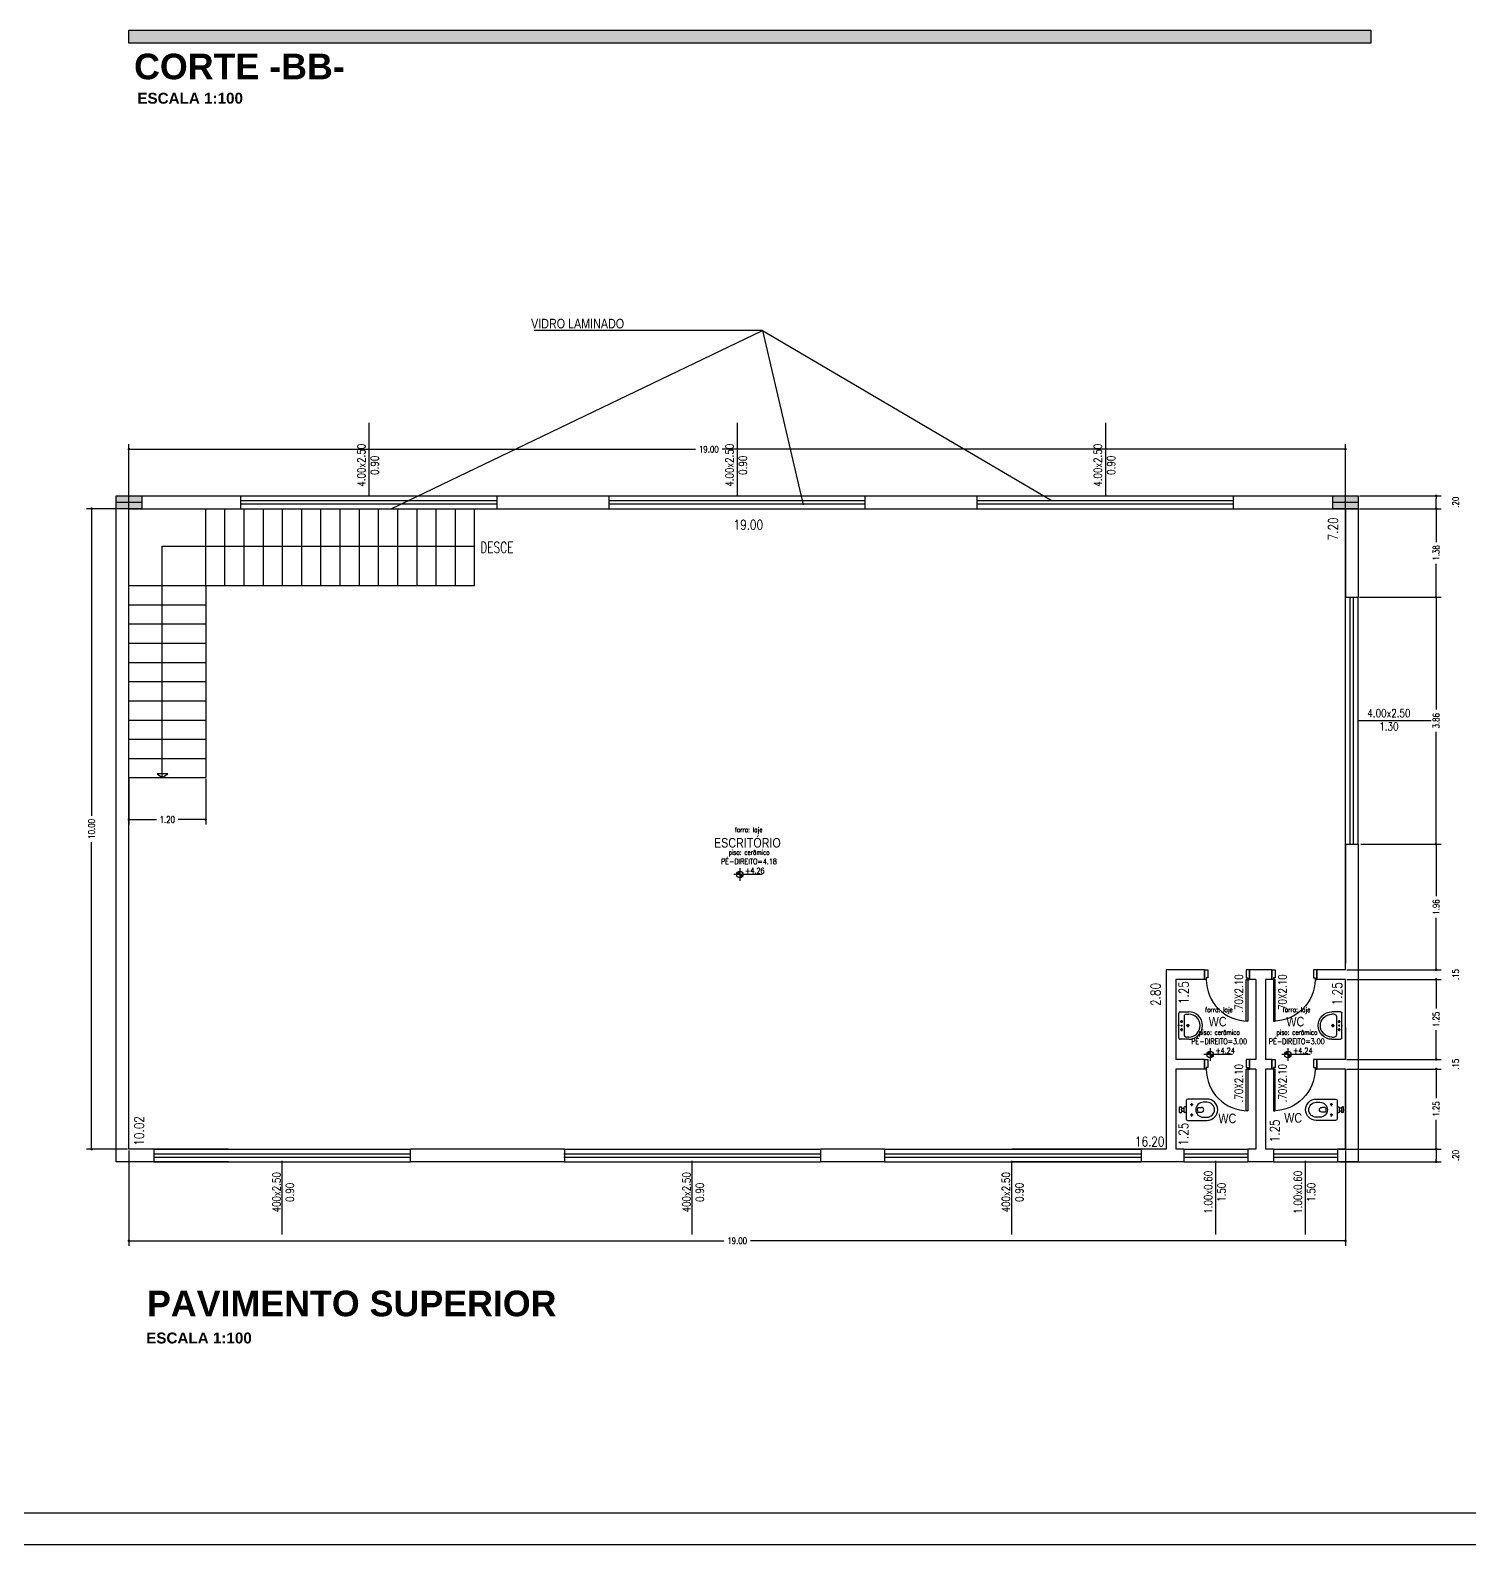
# Model space of a CAD drawing. Extents: x -4780 to 4154, y -1673 to 3208.
# Drawn here: x 663.75 to 686.23, y -482.69 to -459.04 of the extents above; entities that cross this region are included whole.
import ezdxf
from ezdxf.enums import TextEntityAlignment as Align

# ---------------------------------------------------------------- set-up
doc = ezdxf.new("R2010")
doc.units = 0
doc.header["$MEASUREMENT"] = 0
doc.header["$PDMODE"] = 34
for name, color, linetype in [('BIBLIOT', 1, 'Continuous'), ('COTAS', 5, 'Continuous'), ('FUND-ESTACA20T', 30, 'Continuous'), ('MG', 5, 'Continuous'), ('PENA01', 1, 'Continuous'), ('PENA02', 2, 'Continuous'), ('PENA025', 8, 'Continuous'), ('pena06', 4, 'Continuous'), ('PF', 9, 'Continuous'), ('VERMELHA', 10, 'Continuous')]:
    doc.layers.add(name, color=color, linetype=linetype)
doc.layers.add('TEXTO', color=5, linetype='Continuous', lineweight=9)
doc.styles.add('ARIAL', font='txt', dxfattribs={"height": 0.35277})
doc.styles.add('PADRAO_TXT', font='romans.shx')
doc.styles.add('ROMANS', font='romand.shx', dxfattribs={"width": 0.8})
doc.styles.add('SANSSERIFBOLD', font='sasb____.pfb', dxfattribs={"width": 0.8})
doc.styles.add('STYLE1', font='romand.shx', dxfattribs={"width": 0.8})
doc.dimstyles.new('CORTE100', dxfattribs={"dimtxt": 0.1, "dimasz": 0.04, "dimexe": 0.08, "dimexo": 0.02, "dimgap": 0.05, "dimtad": 0, "dimzin": 4, "dimdsep": 46, "dimtxsty": 'ROMANS', "dimblk1": 'DOT', "dimblk2": 'DOT', "dimsah": 1, "dimcen": 0.09, "dimclrd": 30, "dimclre": 30, "dimclrt": 5, "dimadec": 0, "dimazin": 0, "dimtfac": 1, "dimtofl": 0, "dimtmove": 2, "dimatfit": 3, "dimldrblk": 'DOT', "dimfxl": 1, "dimtolj": 1, "dimtzin": 0, "dimarcsym": 0})
doc.dimstyles.new('INTERNA', dxfattribs={"dimscale": 0, "dimtxt": 0.15, "dimasz": 0.1, "dimexe": 0.1, "dimexo": 0.16, "dimgap": 0.09, "dimtad": 1, "dimzin": 4, "dimdsep": 46, "dimtxsty": 'ROMANS', "dimblk1": 'OBLIQUE', "dimblk2": 'OBLIQUE', "dimsah": 1, "dimcen": 0.09, "dimse1": 1, "dimse2": 1, "dimsd1": 1, "dimsd2": 1, "dimclrd": 4, "dimclre": 4, "dimadec": 0, "dimazin": 0, "dimtfac": 0.666667, "dimtofl": 0, "dimtmove": 2, "dimatfit": 3, "dimldrblk": 'OBLIQUE', "dimfxl": 1, "dimtolj": 1, "dimtzin": 0, "dimarcsym": 0})

# ---------------------------------------------------------------- blocks, each defined once
blk = doc.blocks.new('DOT')
at = {"layer": 'PENA01', "color": 0, "linetype": 'ByBlock'}
blk.add_line((-0.5, 0), (-1, 0), dxfattribs=at)
at = {"layer": 'PENA01', "color": 0, "linetype": 'ByBlock', "const_width": 0.5}
blk.add_lwpolyline([(-0.25, 0, 1), (0.25, 0, 1)], format="xyb", close=True, dxfattribs=at)
blk = doc.blocks.new('*D6')
at = {"color": 30, "linetype": 'Continuous', "lineweight": -2, "transparency": 16777216}
for p, q in [((665.29, -476.531), (665.29, -478.023)), ((684.29, -476.531), (684.29, -478.023)), ((665.33, -477.943), (674.583, -477.943)), ((684.25, -477.943), (674.996, -477.943))]:
    blk.add_line(p, q, dxfattribs=at)
at = {"layer": 'DEFPOINTS', "color": 0, "linetype": 'Continuous', "transparency": 16777216}
for p in [(665.29, -476.511), (684.29, -476.511), (684.29, -477.943)]:
    blk.add_point(p, dxfattribs=at)
at = {"color": 30, "linetype": 'Continuous', "lineweight": -2, "transparency": 16777216, "xscale": 0.04, "yscale": 0.04, "zscale": 0.04, "rotation": 180}
blk.add_blockref('DOT', (665.29, -477.943), dxfattribs=at)
at = {"color": 30, "linetype": 'Continuous', "lineweight": -2, "transparency": 16777216, "xscale": 0.04, "yscale": 0.04, "zscale": 0.04}
blk.add_blockref('DOT', (684.29, -477.943), dxfattribs=at)
at = {"color": 5, "linetype": 'Continuous', "transparency": 16777216, "insert": (674.79, -477.943), "char_height": 0.1, "attachment_point": 5, "style": 'ROMANS'}
blk.add_mtext('\\A1;19.00', dxfattribs=at)
blk = doc.blocks.new('*D7')
at = {"color": 30, "linetype": 'Continuous', "lineweight": -2, "transparency": 16777216}
for p, q in [((665.27, -466.511), (664.627, -466.511)), ((664.707, -466.551), (664.707, -471.305)), ((664.707, -476.471), (664.707, -471.718)), ((665.27, -476.511), (664.627, -476.511))]:
    blk.add_line(p, q, dxfattribs=at)
at = {"layer": 'DEFPOINTS', "color": 0, "linetype": 'Continuous', "transparency": 16777216}
for p in [(665.29, -466.511), (664.707, -476.511), (665.29, -476.511)]:
    blk.add_point(p, dxfattribs=at)
at = {"color": 30, "linetype": 'Continuous', "lineweight": -2, "transparency": 16777216, "xscale": 0.04, "yscale": 0.04, "zscale": 0.04}
for p, rotation in [((664.707, -466.511), 90), ((664.707, -476.511), 270)]:
    blk.add_blockref('DOT', p, dxfattribs=dict(at, rotation=rotation))
at = {"color": 5, "linetype": 'Continuous', "transparency": 16777216, "insert": (664.707, -471.511), "char_height": 0.1, "attachment_point": 5, "rotation": 90, "style": 'ROMANS'}
blk.add_mtext('\\A1;10.00', dxfattribs=at)
blk = doc.blocks.new('BACIA-5')
for p, q in [((-0.167, 0.438), (-0.167, 0.137)), ((-0.117, 0.438), (-0.117, 0.38)), ((-0.036, 0.292), (-0.036, 0.352)), ((0.036, 0.292), (0.036, 0.352)), ((0.117, 0.38), (0.117, 0.438)), ((0.166, 0.137), (0.166, 0.438)), ((-0.14, 0.11), (0.139, 0.11)), ((-0.058, 0.2), (-0.104, 0.2)), ((-0.081, 0.177), (-0.081, 0.223)), ((-0.045, 0.11), (-0.045, 0.092)), ((-0.045, 0.011), (-0.045, 0.029)), ((0.045, 0.011), (-0.045, 0.011)), ((-0.032, 0.078), (0.032, 0.078)), ((-0.032, 0.042), (0.032, 0.042)), ((-0.023, 0.042), (-0.023, 0.078)), ((0, 0.02), (0, 0)), ((0.022, 0.042), (0.022, 0.078)), ((0.045, 0.11), (0.045, 0.092)), ((0.045, 0.011), (0.045, 0.029)), ((0.104, 0.2), (0.058, 0.2)), ((0.081, 0.177), (0.081, 0.223))]:
    blk.add_line(p, q)
for centre in [(-0.081, 0.2), (0.081, 0.2)]:
    blk.add_circle(centre, 0.009)
for centre, radius, start, end in [((0, 0.438), 0.167, 0, 180), ((0, 0.438), 0.117, 0, 180), ((0, 0.38), 0.117, 180, 0), ((0, 0.352), 0.036, 0, 180), ((0, 0.388), 0.102, 249.3708, 290.6292), ((-0.14, 0.137), 0.027, 180, 270), ((-0.032, 0.092), 0.0135, 180, 270), ((-0.032, 0.029), 0.0135, 90, 180), ((0.032, 0.092), 0.0135, 270, 0), ((0.032, 0.029), 0.0135, 0, 90), ((0.139, 0.137), 0.027, 270, 0)]:
    blk.add_arc(centre, radius, start, end)
blk = doc.blocks.new('Lavatpeq')
for p, q in [((-0.193, 0), (0.193, 0)), ((0, -0.012), (0, 0.012)), ((-0.214, -0.156), (-0.214, -0.021)), ((-0.178, -0.156), (-0.178, -0.119)), ((0.143, -0.084), (-0.143, -0.084)), ((-0.041, -0.042), (-0.085, -0.042)), ((-0.063, -0.064), (-0.063, -0.02)), ((0.025, -0.14), (-0.025, -0.14)), ((0.012, -0.042), (-0.012, -0.042)), ((0, -0.054), (0, -0.03)), ((0, -0.165), (0, -0.114)), ((0.085, -0.042), (0.041, -0.042)), ((0.063, -0.064), (0.063, -0.02)), ((0.178, -0.119), (0.178, -0.156)), ((0.214, -0.021), (0.214, -0.156))]:
    blk.add_line(p, q)
for centre, radius in [((-0.063, -0.042), 0.0123), ((0, -0.14), 0.0158), ((0, -0.042), 0.007), ((0, -0.14), 0.00525), ((0.063, -0.042), 0.0123)]:
    blk.add_circle(centre, radius)
for centre, radius, start, end in [((-0.193, -0.021), 0.021, 90, 180), ((0, -0.156), 0.214, 180, 0), ((-0.143, -0.119), 0.035, 90, 180), ((0, -0.156), 0.178, 180, 0), ((0.143, -0.119), 0.035, 0, 90), ((0.193, -0.021), 0.021, 0, 90)]:
    blk.add_arc(centre, radius, start, end)
blk = doc.blocks.new('*D12')
at = {"layer": 'DEFPOINTS', "color": 0, "transparency": 16777216}
for p in [(665.29, -470.711), (666.49, -470.711), (666.49, -471.365)]:
    blk.add_point(p, dxfattribs=at)
at = {"layer": 'PENA02', "color": 30, "lineweight": -2, "transparency": 16777216}
for p, q in [((665.29, -470.731), (665.29, -471.445)), ((666.49, -470.731), (666.49, -471.445)), ((665.33, -471.365), (665.721, -471.365)), ((666.45, -471.365), (666.058, -471.365))]:
    blk.add_line(p, q, dxfattribs=at)
at = {"layer": 'PENA02', "color": 30, "lineweight": -2, "transparency": 16777216, "xscale": 0.04, "yscale": 0.04, "zscale": 0.04, "rotation": 180}
blk.add_blockref('DOT', (665.29, -471.365), dxfattribs=at)
at = {"layer": 'PENA02', "color": 30, "lineweight": -2, "transparency": 16777216, "xscale": 0.04, "yscale": 0.04, "zscale": 0.04}
blk.add_blockref('DOT', (666.49, -471.365), dxfattribs=at)
at = {"layer": 'PENA02', "color": 5, "transparency": 16777216, "insert": (665.89, -471.365), "char_height": 0.1, "attachment_point": 5, "style": 'ROMANS'}
blk.add_mtext('\\A1;1.20', dxfattribs=at)
blk = doc.blocks.new('P6015')
for points in [[(0.025, 0.153), (0.025, 0.803), (0.05, 0.803), (0.05, 0.153)], [(0.05, 0.003), (0.05, 0.128), (0.025, 0.128), (0.025, 0.153), (0, 0.153), (0, 0.003)], [(0.65, 0.003), (0.65, 0.128), (0.675, 0.128), (0.675, 0.153), (0.7, 0.153), (0.7, 0.003)]]:
    blk.add_lwpolyline(points, close=True)
blk.add_arc((0.025, 0.153), 0.65, 0, 90)
blk = doc.blocks.new('*D13')
at = {"color": 30, "linetype": 'Continuous', "lineweight": -2, "transparency": 16777216}
for p, q in [((665.29, -466.491), (665.29, -465.503)), ((665.33, -465.583), (674.141, -465.583)), ((684.25, -465.583), (674.553, -465.583)), ((684.29, -466.491), (684.29, -465.503))]:
    blk.add_line(p, q, dxfattribs=at)
at = {"layer": 'DEFPOINTS', "color": 0, "linetype": 'Continuous', "transparency": 16777216}
for p in [(684.29, -465.583), (665.29, -466.511), (684.29, -466.511)]:
    blk.add_point(p, dxfattribs=at)
at = {"color": 30, "linetype": 'Continuous', "lineweight": -2, "transparency": 16777216, "xscale": 0.04, "yscale": 0.04, "zscale": 0.04, "rotation": 180}
blk.add_blockref('DOT', (665.29, -465.583), dxfattribs=at)
at = {"color": 30, "linetype": 'Continuous', "lineweight": -2, "transparency": 16777216, "xscale": 0.04, "yscale": 0.04, "zscale": 0.04}
blk.add_blockref('DOT', (684.29, -465.583), dxfattribs=at)
at = {"color": 5, "linetype": 'Continuous', "transparency": 16777216, "insert": (674.347, -465.583), "char_height": 0.1, "attachment_point": 5, "style": 'ROMANS'}
blk.add_mtext('\\A1;19.00', dxfattribs=at)
blk = doc.blocks.new('*D85')
at = {"layer": 'DEFPOINTS', "color": 0, "linetype": 'Continuous', "transparency": 16777216}
for p in [(681.49, -476.394), (665.29, -476.511), (681.49, -476.511)]:
    blk.add_point(p, dxfattribs=at)
at = {"layer": 'COTAS', "color": 0, "linetype": 'Continuous', "transparency": 16777216, "insert": (681.232, -476.394), "char_height": 0.15, "attachment_point": 5, "style": 'ROMANS'}
blk.add_mtext('\\A1;16.20', dxfattribs=at)
blk = doc.blocks.new('_OBLIQUE')
at = {"color": 0, "linetype": 'ByBlock'}
blk.add_line((-0.5, -0.5), (0.5, 0.5), dxfattribs=at)
blk = doc.blocks.new('*D86')
at = {"layer": 'DEFPOINTS', "color": 0, "linetype": 'Continuous', "transparency": 16777216}
for p in [(681.49, -473.711), (681.325, -476.511), (681.49, -476.511)]:
    blk.add_point(p, dxfattribs=at)
at = {"layer": 'COTAS', "color": 0, "linetype": 'Continuous', "transparency": 16777216, "insert": (681.325, -474.096), "char_height": 0.15, "attachment_point": 5, "rotation": 90, "style": 'ROMANS'}
blk.add_mtext('\\A1;2.80', dxfattribs=at)
blk = doc.blocks.new('*D87')
at = {"layer": 'DEFPOINTS', "color": 0, "linetype": 'Continuous', "transparency": 16777216}
for p in [(681.64, -473.861), (681.64, -475.111), (681.763, -475.111)]:
    blk.add_point(p, dxfattribs=at)
at = {"layer": 'COTAS', "color": 0, "linetype": 'Continuous', "transparency": 16777216, "insert": (681.763, -474.068), "char_height": 0.15, "attachment_point": 5, "rotation": 90, "style": 'ROMANS'}
blk.add_mtext('\\A1;1.25', dxfattribs=at)
blk = doc.blocks.new('*D88')
at = {"layer": 'DEFPOINTS', "color": 0, "linetype": 'Continuous', "transparency": 16777216}
for p in [(684.29, -473.861), (684.161, -475.111), (684.29, -475.111)]:
    blk.add_point(p, dxfattribs=at)
at = {"layer": 'COTAS', "color": 0, "linetype": 'Continuous', "transparency": 16777216, "insert": (684.161, -474.086), "char_height": 0.15, "attachment_point": 5, "rotation": 90, "style": 'ROMANS'}
blk.add_mtext('\\A1;1.25', dxfattribs=at)
blk = doc.blocks.new('*D89')
at = {"layer": 'DEFPOINTS', "color": 0, "linetype": 'Continuous', "transparency": 16777216}
for p in [(681.64, -475.261), (681.64, -476.511), (681.76, -476.511)]:
    blk.add_point(p, dxfattribs=at)
at = {"layer": 'COTAS', "color": 0, "linetype": 'Continuous', "transparency": 16777216, "insert": (681.76, -476.279), "char_height": 0.15, "attachment_point": 5, "rotation": 90, "style": 'ROMANS'}
blk.add_mtext('\\A1;1.25', dxfattribs=at)
blk = doc.blocks.new('*D90')
at = {"layer": 'DEFPOINTS', "color": 0, "linetype": 'Continuous', "transparency": 16777216}
for p in [(683.04, -475.261), (683.04, -476.511), (683.186, -476.511)]:
    blk.add_point(p, dxfattribs=at)
at = {"layer": 'COTAS', "color": 0, "linetype": 'Continuous', "transparency": 16777216, "insert": (683.186, -476.228), "char_height": 0.15, "attachment_point": 5, "rotation": 90, "style": 'ROMANS'}
blk.add_mtext('\\A1;1.25', dxfattribs=at)
blk = doc.blocks.new('*D91')
at = {"layer": 'DEFPOINTS', "color": 0, "linetype": 'Continuous', "transparency": 16777216}
for p in [(684.096, -466.511), (684.29, -466.511), (684.29, -473.711)]:
    blk.add_point(p, dxfattribs=at)
at = {"layer": 'COTAS', "color": 0, "linetype": 'Continuous', "transparency": 16777216, "insert": (684.096, -466.827), "char_height": 0.15, "attachment_point": 5, "rotation": 90, "style": 'ROMANS'}
blk.add_mtext('\\A1;7.20', dxfattribs=at)
blk = doc.blocks.new('*D92')
at = {"layer": 'DEFPOINTS', "color": 0, "linetype": 'Continuous', "transparency": 16777216}
for p in [(665.29, -466.511), (684.29, -466.511), (684.29, -466.761)]:
    blk.add_point(p, dxfattribs=at)
at = {"layer": 'COTAS', "color": 0, "linetype": 'Continuous', "transparency": 16777216, "insert": (674.964, -466.761), "char_height": 0.15, "attachment_point": 5, "style": 'ROMANS'}
blk.add_mtext('\\A1;19.00', dxfattribs=at)
blk = doc.blocks.new('*D93')
at = {"layer": 'DEFPOINTS', "color": 0, "linetype": 'Continuous', "transparency": 16777216}
for p in [(665.29, -466.491), (665.29, -476.511), (665.451, -476.511)]:
    blk.add_point(p, dxfattribs=at)
at = {"layer": 'COTAS', "color": 0, "linetype": 'Continuous', "transparency": 16777216, "insert": (665.451, -476.227), "char_height": 0.15, "attachment_point": 5, "rotation": 90, "style": 'ROMANS'}
blk.add_mtext('\\A1;10.02', dxfattribs=at)
blk = doc.blocks.new('*D159')
at = {"layer": 'COTAS', "color": 30, "linetype": 'Continuous', "lineweight": -2, "transparency": 16777216}
for p, q in [((684.51, -466.511), (685.785, -466.511)), ((685.705, -466.551), (685.705, -467.034)), ((685.705, -467.854), (685.705, -467.371)), ((684.51, -467.894), (685.785, -467.894))]:
    blk.add_line(p, q, dxfattribs=at)
at = {"layer": 'DEFPOINTS', "color": 0, "linetype": 'Continuous', "transparency": 16777216}
for p in [(684.49, -466.511), (684.49, -467.894), (685.705, -467.894)]:
    blk.add_point(p, dxfattribs=at)
at = {"layer": 'COTAS', "color": 30, "linetype": 'Continuous', "lineweight": -2, "transparency": 16777216, "xscale": 0.04, "yscale": 0.04, "zscale": 0.04}
for p, rotation in [((685.705, -466.511), 90), ((685.705, -467.894), 270)]:
    blk.add_blockref('DOT', p, dxfattribs=dict(at, rotation=rotation))
at = {"layer": 'COTAS', "color": 5, "linetype": 'Continuous', "transparency": 16777216, "insert": (685.705, -467.202), "char_height": 0.1, "attachment_point": 5, "rotation": 90, "style": 'ROMANS'}
blk.add_mtext('\\A1;1.38', dxfattribs=at)
blk = doc.blocks.new('*D160')
at = {"layer": 'COTAS', "color": 30, "linetype": 'Continuous', "lineweight": -2, "transparency": 16777216}
for p, q in [((684.51, -466.311), (685.785, -466.311)), ((684.51, -466.511), (685.785, -466.511)), ((685.705, -466.471), (685.705, -466.351))]:
    blk.add_line(p, q, dxfattribs=at)
at = {"layer": 'DEFPOINTS', "color": 0, "linetype": 'Continuous', "transparency": 16777216}
for p in [(684.49, -466.311), (685.705, -466.311), (684.49, -466.511)]:
    blk.add_point(p, dxfattribs=at)
at = {"layer": 'COTAS', "color": 30, "linetype": 'Continuous', "lineweight": -2, "transparency": 16777216, "xscale": 0.04, "yscale": 0.04, "zscale": 0.04}
for p, rotation in [((685.705, -466.311), 90), ((685.705, -466.511), 270)]:
    blk.add_blockref('DOT', p, dxfattribs=dict(at, rotation=rotation))
at = {"layer": 'COTAS', "color": 5, "linetype": 'Continuous', "transparency": 16777216, "insert": (686.01, -466.411), "char_height": 0.1, "attachment_point": 5, "rotation": 90, "style": 'ROMANS'}
blk.add_mtext('\\A1;.20', dxfattribs=at)
blk = doc.blocks.new('*D161')
at = {"layer": 'COTAS', "color": 30, "linetype": 'Continuous', "lineweight": -2, "transparency": 16777216}
for p, q in [((684.53, -467.894), (685.785, -467.894)), ((685.705, -467.934), (685.705, -469.649)), ((685.705, -471.712), (685.705, -469.997)), ((684.53, -471.752), (685.785, -471.752))]:
    blk.add_line(p, q, dxfattribs=at)
at = {"layer": 'DEFPOINTS', "color": 0, "linetype": 'Continuous', "transparency": 16777216}
for p in [(684.51, -467.894), (684.51, -471.752), (685.705, -471.752)]:
    blk.add_point(p, dxfattribs=at)
at = {"layer": 'COTAS', "color": 30, "linetype": 'Continuous', "lineweight": -2, "transparency": 16777216, "xscale": 0.04, "yscale": 0.04, "zscale": 0.04}
for p, rotation in [((685.705, -467.894), 90), ((685.705, -471.752), 270)]:
    blk.add_blockref('DOT', p, dxfattribs=dict(at, rotation=rotation))
at = {"layer": 'COTAS', "color": 5, "linetype": 'Continuous', "transparency": 16777216, "insert": (685.705, -469.823), "char_height": 0.1, "attachment_point": 5, "rotation": 90, "style": 'ROMANS'}
blk.add_mtext('\\A1;3.86', dxfattribs=at)
blk = doc.blocks.new('*D162')
at = {"layer": 'COTAS', "color": 30, "linetype": 'Continuous', "lineweight": -2, "transparency": 16777216}
for p, q in [((685.36, -471.752), (685.785, -471.752)), ((685.705, -471.792), (685.705, -472.564)), ((685.705, -473.671), (685.705, -472.9)), ((684.31, -473.711), (685.785, -473.711))]:
    blk.add_line(p, q, dxfattribs=at)
at = {"layer": 'DEFPOINTS', "color": 0, "linetype": 'Continuous', "transparency": 16777216}
for p in [(685.34, -471.752), (685.705, -471.752), (684.29, -473.711)]:
    blk.add_point(p, dxfattribs=at)
at = {"layer": 'COTAS', "color": 30, "linetype": 'Continuous', "lineweight": -2, "transparency": 16777216, "xscale": 0.04, "yscale": 0.04, "zscale": 0.04}
for p, rotation in [((685.705, -471.752), 90), ((685.705, -473.711), 270)]:
    blk.add_blockref('DOT', p, dxfattribs=dict(at, rotation=rotation))
at = {"layer": 'COTAS', "color": 5, "linetype": 'Continuous', "transparency": 16777216, "insert": (685.705, -472.732), "char_height": 0.1, "attachment_point": 5, "rotation": 90, "style": 'ROMANS'}
blk.add_mtext('\\A1;1.96', dxfattribs=at)
blk = doc.blocks.new('*D163')
at = {"layer": 'COTAS', "color": 30, "linetype": 'Continuous', "lineweight": -2, "transparency": 16777216}
for p, q in [((685.705, -473.671), (685.705, -473.631)), ((684.31, -473.711), (685.785, -473.711)), ((684.31, -473.861), (685.785, -473.861)), ((685.705, -473.901), (685.705, -473.941))]:
    blk.add_line(p, q, dxfattribs=at)
at = {"layer": 'DEFPOINTS', "color": 0, "linetype": 'Continuous', "transparency": 16777216}
for p in [(684.29, -473.711), (684.29, -473.861), (685.705, -473.861)]:
    blk.add_point(p, dxfattribs=at)
at = {"layer": 'COTAS', "color": 30, "linetype": 'Continuous', "lineweight": -2, "transparency": 16777216, "xscale": 0.04, "yscale": 0.04, "zscale": 0.04}
for p, rotation in [((685.705, -473.711), 270), ((685.705, -473.861), 90)]:
    blk.add_blockref('DOT', p, dxfattribs=dict(at, rotation=rotation))
at = {"layer": 'COTAS', "color": 5, "linetype": 'Continuous', "transparency": 16777216, "insert": (686.01, -473.786), "char_height": 0.1, "attachment_point": 5, "rotation": 90, "style": 'ROMANS'}
blk.add_mtext('\\A1;.15', dxfattribs=at)
blk = doc.blocks.new('*D164')
at = {"layer": 'COTAS', "color": 30, "linetype": 'Continuous', "lineweight": -2, "transparency": 16777216}
for p, q in [((684.31, -473.861), (685.785, -473.861)), ((685.705, -473.901), (685.705, -474.318)), ((685.705, -475.071), (685.705, -474.654)), ((684.31, -475.111), (685.785, -475.111))]:
    blk.add_line(p, q, dxfattribs=at)
at = {"layer": 'DEFPOINTS', "color": 0, "linetype": 'Continuous', "transparency": 16777216}
for p in [(684.29, -473.861), (684.29, -475.111), (685.705, -475.111)]:
    blk.add_point(p, dxfattribs=at)
at = {"layer": 'COTAS', "color": 30, "linetype": 'Continuous', "lineweight": -2, "transparency": 16777216, "xscale": 0.04, "yscale": 0.04, "zscale": 0.04}
for p, rotation in [((685.705, -473.861), 90), ((685.705, -475.111), 270)]:
    blk.add_blockref('DOT', p, dxfattribs=dict(at, rotation=rotation))
at = {"layer": 'COTAS', "color": 5, "linetype": 'Continuous', "transparency": 16777216, "insert": (685.705, -474.486), "char_height": 0.1, "attachment_point": 5, "rotation": 90, "style": 'ROMANS'}
blk.add_mtext('\\A1;1.25', dxfattribs=at)
blk = doc.blocks.new('*D165')
at = {"layer": 'COTAS', "color": 30, "linetype": 'Continuous', "lineweight": -2, "transparency": 16777216}
for p, q in [((685.705, -475.071), (685.705, -475.031)), ((684.31, -475.111), (685.785, -475.111)), ((684.31, -475.261), (685.785, -475.261)), ((685.705, -475.301), (685.705, -475.341))]:
    blk.add_line(p, q, dxfattribs=at)
at = {"layer": 'DEFPOINTS', "color": 0, "linetype": 'Continuous', "transparency": 16777216}
for p in [(684.29, -475.111), (684.29, -475.261), (685.705, -475.261)]:
    blk.add_point(p, dxfattribs=at)
at = {"layer": 'COTAS', "color": 30, "linetype": 'Continuous', "lineweight": -2, "transparency": 16777216, "xscale": 0.04, "yscale": 0.04, "zscale": 0.04}
for p, rotation in [((685.705, -475.111), 270), ((685.705, -475.261), 90)]:
    blk.add_blockref('DOT', p, dxfattribs=dict(at, rotation=rotation))
at = {"layer": 'COTAS', "color": 5, "linetype": 'Continuous', "transparency": 16777216, "insert": (686.01, -475.186), "char_height": 0.1, "attachment_point": 5, "rotation": 90, "style": 'ROMANS'}
blk.add_mtext('\\A1;.15', dxfattribs=at)
blk = doc.blocks.new('*D166')
at = {"layer": 'COTAS', "color": 30, "linetype": 'Continuous', "lineweight": -2, "transparency": 16777216}
for p, q in [((684.51, -475.261), (685.785, -475.261)), ((685.705, -475.301), (685.705, -475.718)), ((685.705, -476.471), (685.705, -476.054)), ((684.31, -476.511), (685.785, -476.511))]:
    blk.add_line(p, q, dxfattribs=at)
at = {"layer": 'DEFPOINTS', "color": 0, "linetype": 'Continuous', "transparency": 16777216}
for p in [(684.49, -475.261), (684.29, -476.511), (685.705, -476.511)]:
    blk.add_point(p, dxfattribs=at)
at = {"layer": 'COTAS', "color": 30, "linetype": 'Continuous', "lineweight": -2, "transparency": 16777216, "xscale": 0.04, "yscale": 0.04, "zscale": 0.04}
for p, rotation in [((685.705, -475.261), 90), ((685.705, -476.511), 270)]:
    blk.add_blockref('DOT', p, dxfattribs=dict(at, rotation=rotation))
at = {"layer": 'COTAS', "color": 5, "linetype": 'Continuous', "transparency": 16777216, "insert": (685.705, -475.886), "char_height": 0.1, "attachment_point": 5, "rotation": 90, "style": 'ROMANS'}
blk.add_mtext('\\A1;1.25', dxfattribs=at)
blk = doc.blocks.new('*D167')
at = {"layer": 'COTAS', "color": 30, "linetype": 'Continuous', "lineweight": -2, "transparency": 16777216}
for p, q in [((684.185, -476.511), (685.785, -476.511)), ((684.185, -476.711), (685.785, -476.711)), ((685.705, -476.551), (685.705, -476.671))]:
    blk.add_line(p, q, dxfattribs=at)
at = {"layer": 'DEFPOINTS', "color": 0, "linetype": 'Continuous', "transparency": 16777216}
for p in [(684.165, -476.511), (684.165, -476.711), (685.705, -476.711)]:
    blk.add_point(p, dxfattribs=at)
at = {"layer": 'COTAS', "color": 30, "linetype": 'Continuous', "lineweight": -2, "transparency": 16777216, "xscale": 0.04, "yscale": 0.04, "zscale": 0.04}
for p, rotation in [((685.705, -476.511), 90), ((685.705, -476.711), 270)]:
    blk.add_blockref('DOT', p, dxfattribs=dict(at, rotation=rotation))
at = {"layer": 'COTAS', "color": 5, "linetype": 'Continuous', "transparency": 16777216, "insert": (686.01, -476.611), "char_height": 0.1, "attachment_point": 5, "rotation": 90, "style": 'ROMANS'}
blk.add_mtext('\\A1;.20', dxfattribs=at)

msp = doc.modelspace()

# ---------------------------------------------------------------- hatches: boundary and pattern name
at = {"layer": 'COTAS', "linetype": 'Continuous'}
msp.add_hatch(color=256, dxfattribs=at).paths.add_polyline_path([(684.687, -459.041), (665.287, -459.041), (665.287, -459.241), (684.687, -459.241)])
at = {"layer": 'FUND-ESTACA20T', "linetype": 'Continuous'}
h = msp.add_hatch(color=256, dxfattribs=at)
h.paths.add_polyline_path([(665.49, -466.311), (665.29, -466.311), (665.29, -466.411), (665.49, -466.411)])
h.paths.add_polyline_path([(665.49, -466.411), (665.29, -466.411), (665.29, -466.511), (665.49, -466.511)])
h.paths.add_polyline_path([(665.29, -466.411), (665.09, -466.411), (665.09, -466.511), (665.29, -466.511)])
h.paths.add_polyline_path([(665.29, -466.311), (665.09, -466.311), (665.09, -466.411), (665.29, -466.411)])
h = msp.add_hatch(color=256, dxfattribs=at)
h.paths.add_polyline_path([(684.29, -466.311), (684.29, -466.411), (684.49, -466.411), (684.49, -466.311)])
h.paths.add_polyline_path([(684.29, -466.411), (684.29, -466.511), (684.49, -466.511), (684.49, -466.411)])
h.paths.add_polyline_path([(684.09, -466.411), (684.09, -466.511), (684.29, -466.511), (684.29, -466.411)])
h.paths.add_polyline_path([(684.09, -466.311), (684.09, -466.411), (684.29, -466.411), (684.29, -466.311)])
at = {"layer": 'PENA01'}
h = msp.add_hatch(color=256, dxfattribs=at)
h.paths.add_polyline_path([(674.781, -472.224), (674.831, -472.224), (674.833, -472.222), (674.833, -472.173, 0.414214)])
h.paths.add_polyline_path([(674.833, -472.224), (674.833, -472.275, 0.414214), (674.884, -472.224)])
h = msp.add_hatch(color=256, dxfattribs=at)
h.paths.add_polyline_path([(682.125, -475.034), (682.175, -475.034), (682.176, -475.032), (682.176, -474.983, 0.414214)])
h.paths.add_polyline_path([(682.176, -475.034), (682.176, -475.085, 0.414214), (682.228, -475.034)])
h = msp.add_hatch(color=256, dxfattribs=at)
h.paths.add_polyline_path([(683.338, -475.034), (683.388, -475.034), (683.389, -475.032), (683.389, -474.983, 0.414214)])
h.paths.add_polyline_path([(683.389, -475.034), (683.389, -475.085, 0.414214), (683.44, -475.034)])
at = {"layer": 'VERMELHA'}
for points in [[(669.028, -466.311, 1), (669.051, -466.311, 1)], [(674.778, -466.311, 1), (674.801, -466.311, 1)], [(680.528, -466.311, 1), (680.551, -466.311, 1)], [(684.489, -469.812, 1), (684.489, -469.834, 1)], [(667.697, -476.707, 1), (667.675, -476.707, 1)], [(674.099, -476.707, 1), (674.077, -476.707, 1)], [(679.088, -476.707, 1), (679.066, -476.707, 1)], [(682.253, -476.707, -1), (682.276, -476.707, -1)], [(683.653, -476.707, -1), (683.676, -476.707, -1)]]:
    msp.add_hatch(color=256, dxfattribs=at).paths.add_polyline_path(points)

# ---------------------------------------------------------------- linework, layer by layer
at = {"layer": 'COTAS', "linetype": 'Continuous'}
for p, q in [((665.287, -459.041), (684.687, -459.041)), ((665.287, -459.241), (665.287, -459.041)), ((684.687, -459.241), (665.287, -459.241)), ((684.687, -459.041), (684.687, -459.241)), ((669.387, -466.511), (675.186, -463.728)), ((675.186, -463.728), (671.618, -463.728)), ((675.186, -463.728), (675.82, -466.449)), ((675.186, -463.728), (679.693, -466.378))]:
    msp.add_line(p, q, dxfattribs=at)
at = {"layer": 'FUND-ESTACA20T', "linetype": 'Continuous'}
for p, q in [((665.09, -466.311), (665.49, -466.311)), ((665.09, -466.511), (665.09, -466.311)), ((665.29, -466.511), (665.29, -466.311)), ((665.49, -466.311), (665.49, -466.511)), ((684.09, -466.311), (684.49, -466.311)), ((684.09, -466.511), (684.09, -466.311)), ((684.29, -466.511), (684.29, -466.311)), ((684.49, -466.311), (684.49, -466.511)), ((665.09, -466.411), (665.49, -466.411)), ((665.49, -466.511), (665.09, -466.511)), ((684.09, -466.411), (684.49, -466.411)), ((684.49, -466.511), (684.09, -466.511))]:
    msp.add_line(p, q, dxfattribs=at)
at = {"layer": 'MG'}
msp.add_line((718.382, -482.689), (630.696, -482.689), dxfattribs=at)
at = {"layer": 'PENA01'}
for p, q in [((669.04, -465.173), (669.04, -466.323)), ((674.79, -465.173), (674.79, -466.323)), ((680.54, -465.173), (680.54, -466.323)), ((667.04, -466.311), (671.04, -466.311)), ((672.79, -466.311), (676.79, -466.311)), ((678.54, -466.311), (682.54, -466.311)), ((667.04, -466.511), (671.04, -466.511)), ((672.79, -466.511), (676.79, -466.511)), ((678.54, -466.511), (682.54, -466.511)), ((684.29, -471.752), (684.29, -467.894)), ((684.49, -471.752), (684.49, -467.894)), ((685.628, -469.823), (684.478, -469.823)), ((675.18, -472.224), (674.736, -472.224)), ((674.831, -472.224), (674.833, -472.222)), ((674.833, -472.126), (674.833, -472.321)), ((682.523, -475.034), (682.08, -475.034)), ((682.175, -475.034), (682.176, -475.032)), ((682.176, -474.936), (682.176, -475.131)), ((683.736, -475.034), (683.293, -475.034)), ((683.388, -475.034), (683.389, -475.032)), ((683.389, -474.936), (683.389, -475.131)), ((665.682, -476.511), (669.69, -476.511)), ((665.682, -476.711), (669.69, -476.711)), ((667.686, -477.846), (667.686, -476.696)), ((672.085, -476.511), (676.092, -476.511)), ((672.085, -476.711), (676.092, -476.711)), ((674.088, -477.846), (674.088, -476.696)), ((677.092, -476.511), (681.099, -476.511)), ((677.092, -476.711), (681.099, -476.711)), ((679.077, -477.846), (679.077, -476.696)), ((681.765, -476.511), (682.765, -476.511)), ((681.765, -476.711), (682.765, -476.711)), ((682.265, -477.846), (682.265, -476.696)), ((683.165, -476.511), (684.165, -476.511)), ((683.165, -476.711), (684.165, -476.711)), ((683.665, -477.846), (683.665, -476.696))]:
    msp.add_line(p, q, dxfattribs=at)
for centre in [(674.833, -472.224), (682.176, -475.034), (683.389, -475.034)]:
    msp.add_circle(centre, 0.0511, dxfattribs=at)
at = {"layer": 'PENA02'}
for p, q in [((666.49, -467.711), (666.49, -466.511)), ((666.79, -467.711), (666.79, -466.511)), ((667.04, -466.385), (671.04, -466.385)), ((667.04, -466.435), (671.04, -466.435)), ((667.09, -467.711), (667.09, -466.511)), ((667.09, -467.711), (667.09, -466.511)), ((667.39, -467.711), (667.39, -466.511)), ((667.69, -467.711), (667.69, -466.511)), ((667.69, -467.711), (667.69, -466.511)), ((667.99, -467.711), (667.99, -466.511)), ((668.29, -467.711), (668.29, -466.511)), ((668.59, -467.711), (668.59, -466.511)), ((668.89, -467.711), (668.89, -466.511)), ((669.19, -467.711), (669.19, -466.511)), ((669.49, -467.711), (669.49, -466.511)), ((669.79, -467.711), (669.79, -466.511)), ((670.09, -467.711), (670.09, -466.511)), ((670.39, -467.711), (670.39, -466.511)), ((670.69, -467.711), (670.69, -466.511)), ((672.79, -466.385), (676.79, -466.385)), ((672.79, -466.435), (676.79, -466.435)), ((678.54, -466.385), (682.54, -466.385)), ((678.54, -466.435), (682.54, -466.435)), ((665.81, -470.711), (665.81, -467.099)), ((665.81, -467.099), (670.69, -467.099)), ((665.29, -467.711), (666.49, -467.711)), ((666.49, -467.711), (670.69, -467.711)), ((666.49, -467.711), (666.49, -470.711)), ((684.363, -471.752), (684.363, -467.894)), ((684.413, -471.752), (684.413, -467.894)), ((665.29, -468.011), (666.49, -468.011)), ((665.29, -468.311), (666.49, -468.311)), ((665.29, -468.611), (666.49, -468.611)), ((665.29, -468.911), (666.49, -468.911)), ((665.29, -469.211), (666.49, -469.211)), ((665.29, -469.511), (666.49, -469.511)), ((665.29, -469.811), (666.49, -469.811)), ((665.29, -470.111), (666.49, -470.111)), ((665.29, -470.411), (666.49, -470.411)), ((665.29, -470.711), (666.49, -470.711)), ((665.896, -470.65), (665.732, -470.65)), ((665.732, -470.65), (665.81, -470.711)), ((665.81, -470.711), (665.896, -470.65)), ((665.682, -476.585), (669.69, -476.585)), ((665.682, -476.635), (669.69, -476.635)), ((672.085, -476.585), (676.092, -476.585)), ((672.085, -476.635), (676.092, -476.635)), ((677.092, -476.585), (681.099, -476.585)), ((677.092, -476.635), (681.099, -476.635)), ((681.765, -476.585), (682.765, -476.585)), ((681.765, -476.635), (682.765, -476.635)), ((683.165, -476.585), (684.165, -476.585)), ((683.165, -476.635), (684.165, -476.635))]:
    msp.add_line(p, q, dxfattribs=at)
at = {"layer": 'pena06'}
for p, q in [((665.09, -466.311), (667.349, -466.311)), ((665.09, -476.711), (665.09, -466.311)), ((667.04, -466.511), (667.04, -466.311)), ((671.04, -466.311), (672.79, -466.311)), ((671.04, -466.511), (671.04, -466.311)), ((672.79, -466.511), (672.79, -466.311)), ((676.79, -466.311), (678.54, -466.311)), ((676.79, -466.511), (676.79, -466.311)), ((678.54, -466.511), (678.54, -466.311)), ((682.54, -466.511), (682.54, -466.311)), ((682.54, -466.311), (684.49, -466.311)), ((684.49, -466.311), (684.49, -467.894)), ((665.29, -466.511), (667.349, -466.511)), ((665.29, -471.975), (665.29, -466.511)), ((671.04, -466.511), (672.79, -466.511)), ((676.79, -466.511), (678.54, -466.511)), ((682.54, -466.511), (684.49, -466.511)), ((684.29, -466.511), (684.29, -467.894)), ((684.29, -473.361), (684.29, -466.511)), ((684.29, -467.894), (684.49, -467.894)), ((684.29, -471.752), (684.49, -471.752)), ((684.29, -471.752), (684.29, -473.361)), ((684.49, -471.752), (684.49, -474.611)), ((665.29, -476.511), (665.29, -471.975)), ((684.29, -473.361), (684.29, -473.611)), ((684.29, -473.711), (684.29, -473.361)), ((681.49, -473.711), (681.49, -476.511)), ((682.09, -473.711), (681.49, -473.711)), ((681.64, -473.861), (681.64, -475.111)), ((682.09, -473.861), (681.64, -473.861)), ((682.09, -473.711), (682.09, -473.861)), ((682.79, -473.711), (682.79, -473.861)), ((683.14, -473.711), (682.79, -473.711)), ((682.89, -473.861), (682.79, -473.861)), ((682.89, -473.861), (682.89, -475.111)), ((683.04, -473.861), (683.04, -475.111)), ((683.14, -473.861), (683.04, -473.861)), ((683.14, -473.711), (683.14, -473.861)), ((684.29, -473.711), (683.84, -473.711)), ((683.84, -473.711), (683.84, -473.861)), ((684.29, -473.861), (683.84, -473.861)), ((684.29, -475.111), (684.29, -473.861)), ((684.29, -474.611), (684.29, -475.011)), ((684.49, -474.611), (684.49, -475.261)), ((684.49, -474.611), (684.49, -476.261)), ((684.29, -475.011), (684.29, -475.111)), ((684.29, -475.011), (684.29, -475.111)), ((682.09, -475.111), (681.64, -475.111)), ((681.64, -475.261), (681.64, -476.511)), ((682.09, -475.261), (681.64, -475.261)), ((682.09, -475.111), (682.09, -475.261)), ((682.89, -475.111), (682.79, -475.111)), ((682.79, -475.111), (682.79, -475.261)), ((682.89, -475.261), (682.79, -475.261)), ((682.89, -475.261), (682.89, -476.511)), ((683.14, -475.111), (683.04, -475.111)), ((683.04, -475.261), (683.04, -476.511)), ((683.14, -475.261), (683.04, -475.261)), ((683.14, -475.111), (683.14, -475.261)), ((684.29, -475.111), (683.84, -475.111)), ((683.84, -475.111), (683.84, -475.261)), ((684.29, -475.261), (683.84, -475.261)), ((684.29, -476.511), (684.29, -475.261)), ((684.29, -475.261), (684.29, -476.511)), ((684.29, -476.261), (684.29, -476.511)), ((684.49, -476.261), (684.49, -476.711)), ((684.49, -476.261), (684.49, -476.711)), ((666.846, -476.711), (665.09, -476.711)), ((666.846, -476.511), (665.29, -476.511)), ((665.682, -476.511), (665.682, -476.711)), ((670.19, -476.511), (669.69, -476.511)), ((669.69, -476.711), (669.69, -476.511)), ((670.19, -476.711), (669.69, -476.711)), ((672.092, -476.511), (670.19, -476.511)), ((672.092, -476.711), (670.19, -476.711)), ((672.092, -476.511), (672.092, -476.711)), ((677.092, -476.511), (676.092, -476.511)), ((676.092, -476.511), (676.092, -476.711)), ((677.092, -476.711), (676.092, -476.711)), ((677.092, -476.511), (677.092, -476.711)), ((679.94, -476.511), (679.077, -476.511)), ((681.765, -476.711), (679.077, -476.711)), ((681.49, -476.511), (679.94, -476.511)), ((681.099, -476.511), (681.099, -476.711)), ((681.765, -476.511), (681.64, -476.511)), ((681.765, -476.511), (681.64, -476.511)), ((681.765, -476.511), (681.765, -476.711)), ((682.89, -476.511), (682.765, -476.511)), ((682.765, -476.511), (682.765, -476.711)), ((682.89, -476.511), (682.765, -476.511)), ((683.165, -476.711), (682.765, -476.711)), ((683.14, -476.511), (683.04, -476.511)), ((683.14, -476.511), (683.04, -476.511)), ((683.165, -476.511), (683.14, -476.511)), ((683.165, -476.511), (683.14, -476.511)), ((683.165, -476.511), (683.165, -476.711)), ((684.29, -476.511), (684.165, -476.511)), ((684.29, -476.511), (684.165, -476.511)), ((684.165, -476.511), (684.165, -476.711)), ((684.49, -476.711), (684.165, -476.711))]:
    msp.add_line(p, q, dxfattribs=at)
at = {"layer": 'PF'}
msp.add_line((632.446, -482.189), (717.882, -482.189), dxfattribs=at)

# ---------------------------------------------------------------- block references
at = {"layer": 'BIBLIOT'}
for name, p, rotation in [('Lavatpeq', (681.686, -474.583), 89.99999999999999), ('BACIA-5', (681.689, -475.897), 270)]:
    msp.add_blockref(name, p, dxfattribs=dict(at, rotation=rotation))
at = {"layer": 'BIBLIOT', "xscale": -1}
for name, p, rotation in [('Lavatpeq', (684.232, -474.583), 270), ('BACIA-5', (684.271, -475.897), 90)]:
    msp.add_blockref(name, p, dxfattribs=dict(at, rotation=rotation))
at = {"layer": 'PENA02', "rotation": 180.0000000000065}
for p in [(682.79, -473.709), (682.79, -475.109)]:
    msp.add_blockref('P6015', p, dxfattribs=at)
at = {"layer": 'PENA02', "xscale": -1, "rotation": 180}
for p in [(683.14, -473.709), (683.14, -475.109)]:
    msp.add_blockref('P6015', p, dxfattribs=at)

# ---------------------------------------------------------------- texts
at = {"layer": 'COTAS', "char_height": 0.125, "width": 1.7353, "attachment_point": 5, "rotation": 90, "style": 'ROMANS'}
for s, insert in [('4.00x2.50\\P0.90', (669.025, -465.833)), ('4.00x2.50\\P0.90', (674.775, -465.833)), ('4.00x2.50\\P0.90', (680.525, -465.833)), ('400x2.50\\P0.90', (667.701, -477.186)), ('400x2.50\\P0.90', (674.103, -477.186)), ('400x2.50\\P0.90', (679.092, -477.186)), ('1.00x0.60\\P1.50', (682.25, -477.186)), ('1.00x0.60\\P1.50', (683.65, -477.186))]:
    msp.add_mtext(s, dxfattribs=dict(at, insert=insert))
at = {"layer": 'COTAS', "insert": (684.968, -469.808), "char_height": 0.125, "width": 1.7353, "attachment_point": 5, "style": 'ROMANS'}
msp.add_mtext('4.00x2.50\\P1.30', dxfattribs=at)
at = {"layer": 'COTAS', "color": 5, "char_height": 0.075, "attachment_point": 5, "rotation": 90, "style": 'STYLE1'}
for insert in [(682.624, -474.082), (683.305, -474.082), (682.624, -475.482), (683.305, -475.482)]:
    msp.add_mtext('\\A1;{\\H1.667x;.70X2.10}', dxfattribs=dict(at, insert=insert))
at = {"layer": 'PENA02', "linetype": 'Continuous', "style": 'SANSSERIFBOLD'}
for p in [(665.422, -460.187), (665.56, -479.546)]:
    msp.add_text('ESCALA 1:100', height=0.17, dxfattribs=at).set_placement(p)
at = {"layer": 'PENA02', "style": 'STYLE1', "width": 0.7}
msp.add_text('DESCE', height=0.172, dxfattribs=at).set_placement((671.037, -467.115), align=Align.MIDDLE)
at = {"layer": 'PENA025', "style": 'ARIAL', "width": 0.8}
for s, p in [('VIDRO LAMINADO', (672.298, -463.621)), ('ESCRITÓRIO', (674.949, -471.71)), ('WC', (682.293, -474.521)), ('WC', (683.506, -474.521)), ('WC', (682.445, -476.032)), ('WC', (683.472, -476.024))]:
    msp.add_text(s, height=0.15, dxfattribs=at).set_placement(p, align=Align.MIDDLE)
at = {"layer": 'PENA025', "char_height": 0.4, "width": 34.05, "attachment_point": 1, "style": 'PADRAO_TXT'}
for s, insert in [('{\\fArial|b1|i0|c0|p34;CORTE -BB-}', (665.371, -459.406)), ('{\\fArial|b1|i0|c0|p34;PAVIMENTO SUPERIOR}', (665.573, -478.722))]:
    msp.add_mtext(s, dxfattribs=dict(at, insert=insert))
at = {"layer": 'TEXTO', "style": 'STYLE1', "width": 0.7}
for s, height, p in [('forro: laje', 0.075, (674.753, -471.562)), ('piso: cerâmico', 0.075, (674.657, -471.916)), ('+4.26', 0.086, (674.914, -472.206)), ('forro: laje', 0.075, (682.097, -474.372)), ('forro: laje', 0.075, (683.309, -474.372)), ('piso: cerâmico', 0.075, (682.001, -474.726)), ('piso: cerâmico', 0.075, (683.213, -474.726)), ('+4.24', 0.086, (682.258, -475.016)), ('+4.24', 0.086, (683.471, -475.016))]:
    msp.add_text(s, height=height, dxfattribs=at).set_placement(p)
for s, p in [('PÉ-DIREITO=4.18', (674.973, -472.005)), ('PÉ-DIREITO=3.00', (682.317, -474.815)), ('PÉ-DIREITO=3.00', (683.529, -474.815))]:
    msp.add_text(s, height=0.086, dxfattribs=at).set_placement(p, align=Align.MIDDLE)

# ---------------------------------------------------------------- dimensions: what is measured, and where the dimension line sits
at = {"linetype": 'Continuous'}
dim = msp.add_linear_dim(base=(684.29, -465.583), p1=(665.29, -466.511), p2=(684.29, -466.511), dimstyle='CORTE100', override={"dimtmove": 0}, dxfattribs=at)
dim.commit()
dim.dimension.update_dxf_attribs({"geometry": '*D13', "text_midpoint": (674.347, -465.583), "dimtype": 160})
dim = msp.add_linear_dim(base=(664.707, -476.511), p1=(665.29, -466.511), p2=(665.29, -476.511), angle=90, dimstyle='CORTE100', dxfattribs=at)
dim.commit()
dim.dimension.update_dxf_attribs({"geometry": '*D7', "text_midpoint": (664.707, -471.511)})
dim = msp.add_linear_dim(base=(684.29, -477.943), p1=(665.29, -476.511), p2=(684.29, -476.511), dimstyle='CORTE100', dxfattribs=at)
dim.commit()
dim.dimension.update_dxf_attribs({"geometry": '*D6', "text_midpoint": (674.79, -477.943)})
at = {"layer": 'COTAS', "linetype": 'Continuous'}
for base, p1, p2, picture, middle in [((685.705, -466.311), (684.49, -466.511), (684.49, -466.311), '*D160', (686.01, -466.411)), ((685.705, -467.894), (684.49, -466.511), (684.49, -467.894), '*D159', (685.705, -467.202)), ((685.705, -471.752), (684.51, -467.894), (684.51, -471.752), '*D161', (685.705, -469.823)), ((685.705, -471.752), (684.29, -473.711), (685.34, -471.752), '*D162', (685.705, -472.732)), ((685.705, -473.861), (684.29, -473.711), (684.29, -473.861), '*D163', (686.01, -473.786)), ((685.705, -475.111), (684.29, -473.861), (684.29, -475.111), '*D164', (685.705, -474.486)), ((685.705, -475.261), (684.29, -475.111), (684.29, -475.261), '*D165', (686.01, -475.186)), ((685.705, -476.511), (684.49, -475.261), (684.29, -476.511), '*D166', (685.705, -475.886)), ((685.705, -476.711), (684.165, -476.511), (684.165, -476.711), '*D167', (686.01, -476.611))]:
    dim = msp.add_linear_dim(base=base, p1=p1, p2=p2, angle=90, dimstyle='CORTE100', dxfattribs=at)
    dim.commit()
    dim.dimension.update_dxf_attribs({"geometry": picture, "text_midpoint": middle})
for base, p1, p2, picture, middle in [((665.451, -476.511), (665.29, -466.491), (665.29, -476.511), '*D93', (665.451, -476.227)), ((684.096, -466.511), (684.29, -473.711), (684.29, -466.511), '*D91', (684.096, -466.827)), ((681.325, -476.511), (681.49, -473.711), (681.49, -476.511), '*D86', (681.325, -474.096)), ((681.763, -475.111), (681.64, -473.861), (681.64, -475.111), '*D87', (681.763, -474.068)), ((684.161, -475.111), (684.29, -473.861), (684.29, -475.111), '*D88', (684.161, -474.086)), ((681.76, -476.511), (681.64, -475.261), (681.64, -476.511), '*D89', (681.76, -476.279)), ((683.186, -476.511), (683.04, -475.261), (683.04, -476.511), '*D90', (683.186, -476.228))]:
    dim = msp.add_linear_dim(base=base, p1=p1, p2=p2, angle=90, dimstyle='INTERNA', override={"dimscale": 1}, dxfattribs=at)
    dim.commit()
    dim.dimension.update_dxf_attribs({"geometry": picture, "text_midpoint": middle, "dimtype": 160})
for base, p1, p2, picture, middle in [((684.29, -466.761), (665.29, -466.511), (684.29, -466.511), '*D92', (674.964, -466.761)), ((681.49, -476.394), (665.29, -476.511), (681.49, -476.511), '*D85', (681.232, -476.394))]:
    dim = msp.add_linear_dim(base=base, p1=p1, p2=p2, dimstyle='INTERNA', override={"dimscale": 1}, dxfattribs=at)
    dim.commit()
    dim.dimension.update_dxf_attribs({"geometry": picture, "text_midpoint": middle, "dimtype": 160})
at = {"layer": 'PENA02'}
dim = msp.add_linear_dim(base=(666.49, -471.365), p1=(665.29, -470.711), p2=(666.49, -470.711), dimstyle='CORTE100', dxfattribs=at)
dim.commit()
dim.dimension.update_dxf_attribs({"geometry": '*D12', "text_midpoint": (665.89, -471.365)})

doc.saveas('drawing.dxf')
